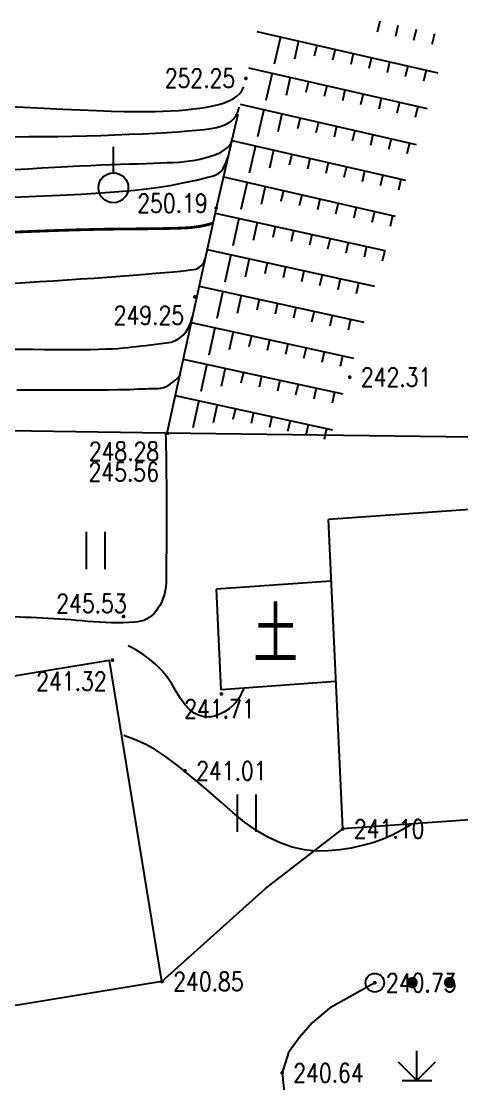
# Model space of a CAD drawing. Extents: x 453486 to 453811, y 3475287 to 3475420.
# Drawn here: x 453503.74 to 453515.54, y 3475391.63 to 3475420.11 of the extents above; entities that cross this region are included whole.
import ezdxf
from ezdxf.enums import TextEntityAlignment as Align

# ---------------------------------------------------------------- set-up
doc = ezdxf.new("R2010")
doc.units = 0
doc.header["$MEASUREMENT"] = 0
doc.layers.add('DX', color=9, linetype='Continuous')
doc.layers.add('GCD', color=9, linetype='Continuous')
doc.styles.add('HZ', font='rs.shx', dxfattribs={"width": 0.8, "bigfont": 'hztxt.shx'})

# ---------------------------------------------------------------- blocks, each defined once
blk = doc.blocks.new('GC200')
at = {"linetype": 'Continuous', "const_width": 0.2, "flags": 128}
blk.add_lwpolyline([(-0.1, 0, 1), (0.1, 0, 1)], format="xyb", close=True, dxfattribs=at)
blk = doc.blocks.new('gc124')
for p, q in [((0, 0), (0, 1.6)), ((-1, 1), (0, 0)), ((0, 0), (1, 1)), ((-0.8, 0), (0.8, 0))]:
    blk.add_line(p, q)
blk = doc.blocks.new('gc125')
blk.add_line((0, 0.8), (0, 2.2))
blk.add_circle((0, 0), 0.8)
blk = doc.blocks.new('gc170')
at = {"linetype": 'Continuous'}
blk.add_circle((0, 0), 0.5, dxfattribs=at)
blk = doc.blocks.new('gc253')
at = {"const_width": 0.3}
blk.add_lwpolyline([(-0.15, 0, 1), (0.15, 0, 1)], format="xyb", close=True, dxfattribs=at)
blk = doc.blocks.new('gc121')
for p, q in [((-0.5, -1), (-0.5, 1)), ((0.5, -1), (0.5, 1))]:
    blk.add_line(p, q)

msp = doc.modelspace()

# ---------------------------------------------------------------- linework, layer by layer
at = {"layer": 'DX', "linetype": 'Continuous'}
for p, q in [((453513.346, 3475420.105), (453513.279, 3475419.813)), ((453513.346, 3475420.105), (453513.279, 3475419.813)), ((453510.052, 3475419.834), (453514.9, 3475418.723)), ((453510.052, 3475419.834), (453514.9, 3475418.723)), ((453513.833, 3475419.994), (453513.766, 3475419.701)), ((453513.833, 3475419.994), (453513.766, 3475419.701)), ((453514.32, 3475419.882), (453514.253, 3475419.59)), ((453514.32, 3475419.882), (453514.253, 3475419.59)), ((453514.808, 3475419.77), (453514.741, 3475419.478)), ((453514.808, 3475419.77), (453514.741, 3475419.478)), ((453510.686, 3475419.689), (453510.518, 3475418.958)), ((453510.686, 3475419.689), (453510.518, 3475418.958)), ((453511.173, 3475419.577), (453511.061, 3475419.09)), ((453511.173, 3475419.577), (453511.061, 3475419.09)), ((453511.66, 3475419.466), (453511.593, 3475419.173)), ((453511.66, 3475419.466), (453511.593, 3475419.173)), ((453512.148, 3475419.354), (453512.081, 3475419.062)), ((453512.148, 3475419.354), (453512.081, 3475419.062)), ((453512.635, 3475419.242), (453512.568, 3475418.95)), ((453512.635, 3475419.242), (453512.568, 3475418.95)), ((453513.122, 3475419.131), (453513.055, 3475418.838)), ((453513.122, 3475419.131), (453513.055, 3475418.838)), ((453513.61, 3475419.019), (453513.543, 3475418.727)), ((453513.61, 3475419.019), (453513.543, 3475418.727)), ((453514.097, 3475418.907), (453514.03, 3475418.615)), ((453514.097, 3475418.907), (453514.03, 3475418.615)), ((453509.829, 3475418.86), (453514.611, 3475417.764)), ((453509.829, 3475418.86), (453514.611, 3475417.764)), ((453510.462, 3475418.714), (453510.295, 3475417.983)), ((453510.462, 3475418.714), (453510.295, 3475417.983)), ((453510.949, 3475418.603), (453510.838, 3475418.115)), ((453510.949, 3475418.603), (453510.838, 3475418.115)), ((453514.584, 3475418.796), (453514.517, 3475418.503)), ((453514.584, 3475418.796), (453514.517, 3475418.503)), ((453511.437, 3475418.491), (453511.37, 3475418.199)), ((453511.437, 3475418.491), (453511.37, 3475418.199)), ((453511.924, 3475418.379), (453511.857, 3475418.087)), ((453511.924, 3475418.379), (453511.857, 3475418.087)), ((453512.412, 3475418.268), (453512.345, 3475417.975)), ((453512.412, 3475418.268), (453512.345, 3475417.975)), ((453512.899, 3475418.156), (453512.832, 3475417.864)), ((453512.899, 3475418.156), (453512.832, 3475417.864)), ((453513.386, 3475418.044), (453513.319, 3475417.752)), ((453513.386, 3475418.044), (453513.319, 3475417.752)), ((453509.605, 3475417.885), (453514.324, 3475416.804)), ((453509.605, 3475417.885), (453514.324, 3475416.804)), ((453510.239, 3475417.74), (453510.071, 3475417.009)), ((453510.239, 3475417.74), (453510.071, 3475417.009)), ((453513.874, 3475417.933), (453513.807, 3475417.64)), ((453513.874, 3475417.933), (453513.807, 3475417.64)), ((453514.361, 3475417.821), (453514.294, 3475417.528)), ((453514.361, 3475417.821), (453514.294, 3475417.528)), ((453510.726, 3475417.628), (453510.614, 3475417.141)), ((453510.726, 3475417.628), (453510.614, 3475417.141)), ((453511.213, 3475417.516), (453511.146, 3475417.224)), ((453511.213, 3475417.516), (453511.146, 3475417.224)), ((453511.701, 3475417.405), (453511.634, 3475417.112)), ((453511.701, 3475417.405), (453511.634, 3475417.112)), ((453512.188, 3475417.293), (453512.121, 3475417.001)), ((453512.188, 3475417.293), (453512.121, 3475417.001)), ((453512.676, 3475417.181), (453512.609, 3475416.889)), ((453512.676, 3475417.181), (453512.609, 3475416.889)), ((453509.382, 3475416.91), (453514.038, 3475415.843)), ((453509.382, 3475416.91), (453514.038, 3475415.843)), ((453513.163, 3475417.07), (453513.096, 3475416.777)), ((453513.163, 3475417.07), (453513.096, 3475416.777)), ((453513.65, 3475416.958), (453513.583, 3475416.665)), ((453513.65, 3475416.958), (453513.583, 3475416.665)), ((453510.015, 3475416.765), (453509.848, 3475416.034)), ((453510.015, 3475416.765), (453509.848, 3475416.034)), ((453510.503, 3475416.653), (453510.391, 3475416.166)), ((453510.503, 3475416.653), (453510.391, 3475416.166)), ((453514.138, 3475416.846), (453514.071, 3475416.554)), ((453514.138, 3475416.846), (453514.071, 3475416.554)), ((453510.99, 3475416.542), (453510.923, 3475416.249)), ((453510.99, 3475416.542), (453510.923, 3475416.249)), ((453511.477, 3475416.43), (453511.41, 3475416.137)), ((453511.477, 3475416.43), (453511.41, 3475416.137)), ((453511.965, 3475416.318), (453511.898, 3475416.026)), ((453511.965, 3475416.318), (453511.898, 3475416.026)), ((453512.452, 3475416.207), (453512.385, 3475415.914)), ((453512.452, 3475416.207), (453512.385, 3475415.914)), ((453512.94, 3475416.095), (453512.873, 3475415.802)), ((453512.94, 3475416.095), (453512.873, 3475415.802)), ((453509.158, 3475415.935), (453513.754, 3475414.882)), ((453509.158, 3475415.935), (453513.754, 3475414.882)), ((453509.792, 3475415.79), (453509.624, 3475415.059)), ((453509.792, 3475415.79), (453509.624, 3475415.059)), ((453513.427, 3475415.983), (453513.36, 3475415.691)), ((453513.427, 3475415.983), (453513.36, 3475415.691)), ((453513.914, 3475415.871), (453513.847, 3475415.579)), ((453513.914, 3475415.871), (453513.847, 3475415.579)), ((453510.279, 3475415.679), (453510.168, 3475415.191)), ((453510.279, 3475415.679), (453510.168, 3475415.191)), ((453510.767, 3475415.567), (453510.7, 3475415.274)), ((453510.767, 3475415.567), (453510.7, 3475415.274)), ((453511.254, 3475415.455), (453511.187, 3475415.163)), ((453511.254, 3475415.455), (453511.187, 3475415.163)), ((453511.741, 3475415.343), (453511.674, 3475415.051)), ((453511.741, 3475415.343), (453511.674, 3475415.051)), ((453512.229, 3475415.232), (453512.162, 3475414.939)), ((453512.229, 3475415.232), (453512.162, 3475414.939)), ((453508.936, 3475414.96), (453513.484, 3475413.964)), ((453508.936, 3475414.96), (453513.484, 3475413.964)), ((453512.716, 3475415.12), (453512.649, 3475414.828)), ((453512.716, 3475415.12), (453512.649, 3475414.828)), ((453513.204, 3475415.008), (453513.137, 3475414.716)), ((453513.204, 3475415.008), (453513.137, 3475414.716)), ((453513.691, 3475414.897), (453513.624, 3475414.604)), ((453513.691, 3475414.897), (453513.624, 3475414.604)), ((453509.571, 3475414.821), (453509.411, 3475414.089)), ((453509.571, 3475414.821), (453509.411, 3475414.089)), ((453510.06, 3475414.714), (453509.953, 3475414.226)), ((453510.06, 3475414.714), (453509.953, 3475414.226)), ((453510.548, 3475414.607), (453510.484, 3475414.314)), ((453510.548, 3475414.607), (453510.484, 3475414.314)), ((453511.036, 3475414.5), (453510.972, 3475414.207)), ((453511.036, 3475414.5), (453510.972, 3475414.207)), ((453511.525, 3475414.393), (453511.461, 3475414.1)), ((453511.525, 3475414.393), (453511.461, 3475414.1)), ((453512.013, 3475414.286), (453511.949, 3475413.993)), ((453512.013, 3475414.286), (453511.949, 3475413.993)), ((453512.502, 3475414.179), (453512.438, 3475413.886)), ((453512.502, 3475414.179), (453512.438, 3475413.886)), ((453512.99, 3475414.072), (453512.926, 3475413.779)), ((453512.99, 3475414.072), (453512.926, 3475413.779)), ((453508.722, 3475413.984), (453513.202, 3475413.002)), ((453508.722, 3475413.984), (453513.202, 3475413.002)), ((453509.357, 3475413.845), (453509.197, 3475413.112)), ((453509.357, 3475413.845), (453509.197, 3475413.112)), ((453513.479, 3475413.965), (453513.414, 3475413.672)), ((453513.479, 3475413.965), (453513.414, 3475413.672)), ((453509.846, 3475413.737), (453509.739, 3475413.249)), ((453509.846, 3475413.737), (453509.739, 3475413.249)), ((453510.334, 3475413.63), (453510.27, 3475413.337)), ((453510.334, 3475413.63), (453510.27, 3475413.337)), ((453510.822, 3475413.523), (453510.758, 3475413.23)), ((453510.822, 3475413.523), (453510.758, 3475413.23)), ((453511.311, 3475413.416), (453511.247, 3475413.123)), ((453511.311, 3475413.416), (453511.247, 3475413.123)), ((453511.799, 3475413.309), (453511.735, 3475413.016)), ((453511.799, 3475413.309), (453511.735, 3475413.016)), ((453512.288, 3475413.202), (453512.223, 3475412.909)), ((453512.288, 3475413.202), (453512.223, 3475412.909)), ((453508.508, 3475413.007), (453512.92, 3475412.04)), ((453508.508, 3475413.007), (453512.92, 3475412.04)), ((453512.776, 3475413.095), (453512.712, 3475412.802)), ((453512.776, 3475413.095), (453512.712, 3475412.802)), ((453509.143, 3475412.868), (453508.983, 3475412.135)), ((453509.143, 3475412.868), (453508.983, 3475412.135)), ((453509.632, 3475412.761), (453509.525, 3475412.272)), ((453509.632, 3475412.761), (453509.525, 3475412.272)), ((453510.12, 3475412.654), (453510.056, 3475412.361)), ((453510.12, 3475412.654), (453510.056, 3475412.361)), ((453510.608, 3475412.547), (453510.544, 3475412.254)), ((453510.608, 3475412.547), (453510.544, 3475412.254)), ((453511.097, 3475412.44), (453511.033, 3475412.147)), ((453511.097, 3475412.44), (453511.033, 3475412.147)), ((453511.585, 3475412.333), (453511.521, 3475412.04)), ((453511.585, 3475412.333), (453511.521, 3475412.04)), ((453512.074, 3475412.226), (453512.009, 3475411.933)), ((453512.074, 3475412.226), (453512.009, 3475411.933)), ((453512.562, 3475412.119), (453512.498, 3475411.826)), ((453512.562, 3475412.119), (453512.498, 3475411.826)), ((453508.294, 3475412.03), (453512.638, 3475411.078)), ((453508.294, 3475412.03), (453512.638, 3475411.078)), ((453508.929, 3475411.891), (453508.769, 3475411.158)), ((453508.929, 3475411.891), (453508.769, 3475411.158)), ((453509.418, 3475411.784), (453509.311, 3475411.295)), ((453509.418, 3475411.784), (453509.311, 3475411.295)), ((453509.906, 3475411.677), (453509.842, 3475411.384)), ((453509.906, 3475411.677), (453509.842, 3475411.384)), ((453510.394, 3475411.57), (453510.33, 3475411.277)), ((453510.394, 3475411.57), (453510.33, 3475411.277)), ((453510.883, 3475411.463), (453510.819, 3475411.17)), ((453510.883, 3475411.463), (453510.819, 3475411.17)), ((453511.371, 3475411.356), (453511.307, 3475411.063)), ((453511.371, 3475411.356), (453511.307, 3475411.063)), ((453511.86, 3475411.249), (453511.795, 3475410.956)), ((453511.86, 3475411.249), (453511.795, 3475410.956)), ((453508.08, 3475411.053), (453512.357, 3475410.116)), ((453508.08, 3475411.053), (453512.357, 3475410.116)), ((453508.715, 3475410.914), (453508.555, 3475410.181)), ((453508.715, 3475410.914), (453508.555, 3475410.181)), ((453512.348, 3475411.142), (453512.284, 3475410.849)), ((453512.348, 3475411.142), (453512.284, 3475410.849)), ((453509.204, 3475410.807), (453509.097, 3475410.319)), ((453509.204, 3475410.807), (453509.097, 3475410.319)), ((453509.692, 3475410.7), (453509.628, 3475410.407)), ((453509.692, 3475410.7), (453509.628, 3475410.407)), ((453510.18, 3475410.593), (453510.116, 3475410.3)), ((453510.18, 3475410.593), (453510.116, 3475410.3)), ((453510.669, 3475410.486), (453510.605, 3475410.193)), ((453510.669, 3475410.486), (453510.605, 3475410.193)), ((453511.157, 3475410.379), (453511.093, 3475410.086)), ((453511.157, 3475410.379), (453511.093, 3475410.086)), ((453507.866, 3475410.076), (453512.077, 3475409.154)), ((453507.866, 3475410.076), (453512.077, 3475409.154)), ((453511.646, 3475410.272), (453511.581, 3475409.979)), ((453511.646, 3475410.272), (453511.581, 3475409.979)), ((453512.134, 3475410.165), (453512.07, 3475409.872)), ((453512.134, 3475410.165), (453512.07, 3475409.872)), ((453508.501, 3475409.937), (453508.341, 3475409.205)), ((453508.501, 3475409.937), (453508.341, 3475409.205)), ((453508.99, 3475409.83), (453508.883, 3475409.342)), ((453508.99, 3475409.83), (453508.883, 3475409.342)), ((453509.478, 3475409.723), (453509.414, 3475409.43)), ((453509.478, 3475409.723), (453509.414, 3475409.43)), ((453509.966, 3475409.616), (453509.902, 3475409.323)), ((453509.966, 3475409.616), (453509.902, 3475409.323)), ((453510.455, 3475409.509), (453510.391, 3475409.216)), ((453510.455, 3475409.509), (453510.391, 3475409.216)), ((453510.943, 3475409.402), (453510.879, 3475409.109)), ((453510.943, 3475409.402), (453510.879, 3475409.109)), ((453511.432, 3475409.295), (453511.367, 3475409.002)), ((453511.432, 3475409.295), (453511.367, 3475409.002)), ((453511.92, 3475409.188), (453511.856, 3475408.895)), ((453511.92, 3475409.188), (453511.856, 3475408.895))]:
    msp.add_line(p, q, dxfattribs=at)
at = {"layer": 'DX', "linetype": 'Continuous', "flags": 128}
for points in [[(453503.274, 3475417.83), (453503.814, 3475417.802), (453504.346, 3475417.775), (453504.855, 3475417.75), (453505.325, 3475417.73), (453505.757, 3475417.713), (453506.15, 3475417.7), (453506.504, 3475417.691), (453506.819, 3475417.686), (453507.095, 3475417.685), (453507.333, 3475417.687), (453507.548, 3475417.693), (453507.757, 3475417.703), (453507.96, 3475417.716), (453508.156, 3475417.733), (453508.346, 3475417.754), (453508.529, 3475417.778), (453508.706, 3475417.805), (453508.876, 3475417.836), (453509.036, 3475417.873), (453509.18, 3475417.917), (453509.307, 3475417.969), (453509.419, 3475418.029), (453509.515, 3475418.096), (453509.595, 3475418.171), (453509.659, 3475418.254), (453509.708, 3475418.344)], [(453503.274, 3475417.83), (453503.814, 3475417.802), (453504.346, 3475417.775), (453504.855, 3475417.75), (453505.325, 3475417.73), (453505.757, 3475417.713), (453506.15, 3475417.7), (453506.504, 3475417.691), (453506.819, 3475417.686), (453507.095, 3475417.685), (453507.333, 3475417.687), (453507.548, 3475417.693), (453507.757, 3475417.703), (453507.96, 3475417.716), (453508.156, 3475417.733), (453508.346, 3475417.754), (453508.529, 3475417.778), (453508.706, 3475417.805), (453508.876, 3475417.836), (453509.036, 3475417.873), (453509.18, 3475417.917), (453509.307, 3475417.969), (453509.419, 3475418.029), (453509.515, 3475418.096), (453509.595, 3475418.171), (453509.659, 3475418.254), (453509.708, 3475418.344)], [(453503.547, 3475416.128), (453503.93, 3475416.152), (453504.296, 3475416.175), (453504.646, 3475416.195), (453504.979, 3475416.213), (453505.296, 3475416.229), (453505.597, 3475416.242), (453505.881, 3475416.254), (453506.149, 3475416.263), (453506.402, 3475416.272), (453506.643, 3475416.28), (453506.87, 3475416.287), (453507.085, 3475416.295), (453507.287, 3475416.303), (453507.475, 3475416.31), (453507.652, 3475416.317), (453507.815, 3475416.324), (453507.969, 3475416.333), (453508.118, 3475416.347), (453508.262, 3475416.364), (453508.401, 3475416.386), (453508.535, 3475416.412), (453508.663, 3475416.443), (453508.787, 3475416.478), (453508.905, 3475416.517), (453509.014, 3475416.56), (453509.11, 3475416.607), (453509.191, 3475416.657), (453509.259, 3475416.712), (453509.314, 3475416.77), (453509.355, 3475416.832), (453509.382, 3475416.897), (453509.395, 3475416.967)], [(453503.547, 3475416.128), (453503.93, 3475416.152), (453504.296, 3475416.175), (453504.646, 3475416.195), (453504.979, 3475416.213), (453505.296, 3475416.229), (453505.597, 3475416.242), (453505.881, 3475416.254), (453506.149, 3475416.263), (453506.402, 3475416.272), (453506.643, 3475416.28), (453506.87, 3475416.287), (453507.085, 3475416.295), (453507.287, 3475416.303), (453507.475, 3475416.31), (453507.652, 3475416.317), (453507.815, 3475416.324), (453507.969, 3475416.333), (453508.118, 3475416.347), (453508.262, 3475416.364), (453508.401, 3475416.386), (453508.535, 3475416.412), (453508.663, 3475416.443), (453508.787, 3475416.478), (453508.905, 3475416.517), (453509.014, 3475416.56), (453509.11, 3475416.607), (453509.191, 3475416.657), (453509.259, 3475416.712), (453509.314, 3475416.77), (453509.355, 3475416.832), (453509.382, 3475416.897), (453509.395, 3475416.967)], [(453503.531, 3475415.39), (453504.154, 3475415.416), (453504.777, 3475415.442), (453505.351, 3475415.472), (453505.877, 3475415.505), (453506.355, 3475415.54), (453506.784, 3475415.579), (453507.166, 3475415.622), (453507.498, 3475415.667), (453507.783, 3475415.715), (453508.029, 3475415.764), (453508.249, 3475415.809), (453508.441, 3475415.85), (453508.606, 3475415.888), (453508.744, 3475415.923), (453508.855, 3475415.954), (453508.939, 3475415.982), (453508.995, 3475416.006), (453509.037, 3475416.032), (453509.076, 3475416.067), (453509.113, 3475416.109), (453509.148, 3475416.16), (453509.18, 3475416.218), (453509.21, 3475416.285), (453509.238, 3475416.359), (453509.264, 3475416.441)], [(453503.531, 3475415.39), (453504.154, 3475415.416), (453504.777, 3475415.442), (453505.351, 3475415.472), (453505.877, 3475415.505), (453506.355, 3475415.54), (453506.784, 3475415.579), (453507.166, 3475415.622), (453507.498, 3475415.667), (453507.783, 3475415.715), (453508.029, 3475415.764), (453508.249, 3475415.809), (453508.441, 3475415.85), (453508.606, 3475415.888), (453508.744, 3475415.923), (453508.855, 3475415.954), (453508.939, 3475415.982), (453508.995, 3475416.006), (453509.037, 3475416.032), (453509.076, 3475416.067), (453509.113, 3475416.109), (453509.148, 3475416.16), (453509.18, 3475416.218), (453509.21, 3475416.285), (453509.238, 3475416.359), (453509.264, 3475416.441)], [(453503.466, 3475413.08), (453503.852, 3475413.104), (453504.23, 3475413.127), (453504.604, 3475413.15), (453504.972, 3475413.174), (453505.335, 3475413.198), (453505.693, 3475413.223), (453506.046, 3475413.249), (453506.394, 3475413.275), (453506.737, 3475413.302), (453507.06, 3475413.328), (453507.348, 3475413.352), (453507.602, 3475413.374), (453507.822, 3475413.394), (453508.007, 3475413.412), (453508.157, 3475413.427), (453508.273, 3475413.44), (453508.355, 3475413.452), (453508.416, 3475413.465), (453508.471, 3475413.486), (453508.52, 3475413.513), (453508.563, 3475413.547), (453508.6, 3475413.588), (453508.631, 3475413.636), (453508.656, 3475413.691), (453508.675, 3475413.753)], [(453503.466, 3475413.08), (453503.852, 3475413.104), (453504.23, 3475413.127), (453504.604, 3475413.15), (453504.972, 3475413.174), (453505.335, 3475413.198), (453505.693, 3475413.223), (453506.046, 3475413.249), (453506.394, 3475413.275), (453506.737, 3475413.302), (453507.06, 3475413.328), (453507.348, 3475413.352), (453507.602, 3475413.374), (453507.822, 3475413.394), (453508.007, 3475413.412), (453508.157, 3475413.427), (453508.273, 3475413.44), (453508.355, 3475413.452), (453508.416, 3475413.465), (453508.471, 3475413.486), (453508.52, 3475413.513), (453508.563, 3475413.547), (453508.6, 3475413.588), (453508.631, 3475413.636), (453508.656, 3475413.691), (453508.675, 3475413.753)], [(453503.462, 3475411.319), (453503.768, 3475411.316), (453504.063, 3475411.313), (453504.348, 3475411.311), (453504.623, 3475411.309), (453504.887, 3475411.308), (453505.141, 3475411.308), (453505.382, 3475411.309), (453505.605, 3475411.312), (453505.812, 3475411.316), (453506.003, 3475411.322), (453506.176, 3475411.33), (453506.333, 3475411.339), (453506.473, 3475411.35), (453506.596, 3475411.362), (453506.713, 3475411.376), (453506.833, 3475411.39), (453506.956, 3475411.404), (453507.083, 3475411.419), (453507.213, 3475411.434), (453507.346, 3475411.45), (453507.483, 3475411.467), (453507.623, 3475411.483), (453507.757, 3475411.509), (453507.879, 3475411.553), (453507.986, 3475411.614), (453508.081, 3475411.693), (453508.162, 3475411.79), (453508.229, 3475411.904), (453508.283, 3475412.037), (453508.323, 3475412.187)], [(453503.462, 3475411.319), (453503.768, 3475411.316), (453504.063, 3475411.313), (453504.348, 3475411.311), (453504.623, 3475411.309), (453504.887, 3475411.308), (453505.141, 3475411.308), (453505.382, 3475411.309), (453505.605, 3475411.312), (453505.812, 3475411.316), (453506.003, 3475411.322), (453506.176, 3475411.33), (453506.333, 3475411.339), (453506.473, 3475411.35), (453506.596, 3475411.362), (453506.713, 3475411.376), (453506.833, 3475411.39), (453506.956, 3475411.404), (453507.083, 3475411.419), (453507.213, 3475411.434), (453507.346, 3475411.45), (453507.483, 3475411.467), (453507.623, 3475411.483), (453507.757, 3475411.509), (453507.879, 3475411.553), (453507.986, 3475411.614), (453508.081, 3475411.693), (453508.162, 3475411.79), (453508.229, 3475411.904), (453508.283, 3475412.037), (453508.323, 3475412.187)], [(453503.622, 3475410.223), (453504.144, 3475410.223), (453504.63, 3475410.223), (453505.067, 3475410.223), (453505.455, 3475410.224), (453505.793, 3475410.226), (453506.081, 3475410.228), (453506.32, 3475410.232), (453506.509, 3475410.236), (453506.649, 3475410.24), (453506.761, 3475410.245), (453506.869, 3475410.25), (453506.971, 3475410.254), (453507.067, 3475410.257), (453507.159, 3475410.26), (453507.245, 3475410.262), (453507.326, 3475410.264), (453507.402, 3475410.266), (453507.475, 3475410.272), (453507.55, 3475410.29), (453507.625, 3475410.32), (453507.701, 3475410.361), (453507.778, 3475410.413), (453507.855, 3475410.476), (453507.933, 3475410.551), (453508.013, 3475410.637)], [(453503.622, 3475410.223), (453504.144, 3475410.223), (453504.63, 3475410.223), (453505.067, 3475410.223), (453505.455, 3475410.224), (453505.793, 3475410.226), (453506.081, 3475410.228), (453506.32, 3475410.232), (453506.509, 3475410.236), (453506.649, 3475410.24), (453506.761, 3475410.245), (453506.869, 3475410.25), (453506.971, 3475410.254), (453507.067, 3475410.257), (453507.159, 3475410.26), (453507.245, 3475410.262), (453507.326, 3475410.264), (453507.402, 3475410.266), (453507.475, 3475410.272), (453507.55, 3475410.29), (453507.625, 3475410.32), (453507.701, 3475410.361), (453507.778, 3475410.413), (453507.855, 3475410.476), (453507.933, 3475410.551), (453508.013, 3475410.637)], [(453509.101, 3475402.19), (453508.976, 3475404.886)], [(453509.101, 3475402.19), (453508.976, 3475404.886)], [(453509.702, 3475402.236), (453509.645, 3475402.096), (453509.577, 3475401.97), (453509.497, 3475401.856), (453509.405, 3475401.756), (453509.301, 3475401.668), (453509.186, 3475401.594), (453509.059, 3475401.533), (453508.921, 3475401.484), (453508.779, 3475401.458), (453508.641, 3475401.462), (453508.506, 3475401.498), (453508.376, 3475401.565), (453508.25, 3475401.663), (453508.128, 3475401.792), (453508.01, 3475401.953), (453507.896, 3475402.144), (453507.778, 3475402.344), (453507.648, 3475402.531), (453507.506, 3475402.704), (453507.351, 3475402.864), (453507.183, 3475403.01), (453507.004, 3475403.143), (453506.812, 3475403.262), (453506.608, 3475403.368)], [(453509.702, 3475402.236), (453509.645, 3475402.096), (453509.577, 3475401.97), (453509.497, 3475401.856), (453509.405, 3475401.756), (453509.301, 3475401.668), (453509.186, 3475401.594), (453509.059, 3475401.533), (453508.921, 3475401.484), (453508.779, 3475401.458), (453508.641, 3475401.462), (453508.506, 3475401.498), (453508.376, 3475401.565), (453508.25, 3475401.663), (453508.128, 3475401.792), (453508.01, 3475401.953), (453507.896, 3475402.144), (453507.778, 3475402.344), (453507.648, 3475402.531), (453507.506, 3475402.704), (453507.351, 3475402.864), (453507.183, 3475403.01), (453507.004, 3475403.143), (453506.812, 3475403.262), (453506.608, 3475403.368)], [(453514.19, 3475398.577), (453513.949, 3475398.431), (453513.697, 3475398.301), (453513.434, 3475398.187), (453513.161, 3475398.091), (453512.877, 3475398.011), (453512.583, 3475397.947), (453512.278, 3475397.9), (453511.962, 3475397.87), (453511.641, 3475397.866), (453511.321, 3475397.901), (453511.001, 3475397.973), (453510.682, 3475398.083), (453510.363, 3475398.231), (453510.045, 3475398.417), (453509.727, 3475398.64), (453509.41, 3475398.901), (453509.104, 3475399.17), (453508.821, 3475399.415), (453508.562, 3475399.637), (453508.325, 3475399.836), (453508.111, 3475400.012), (453507.92, 3475400.164), (453507.752, 3475400.293), (453507.607, 3475400.399), (453507.473, 3475400.491), (453507.338, 3475400.576), (453507.2, 3475400.656), (453507.061, 3475400.729), (453506.921, 3475400.797), (453506.779, 3475400.859), (453506.635, 3475400.914), (453506.49, 3475400.964)], [(453514.19, 3475398.577), (453513.949, 3475398.431), (453513.697, 3475398.301), (453513.434, 3475398.187), (453513.161, 3475398.091), (453512.877, 3475398.011), (453512.583, 3475397.947), (453512.278, 3475397.9), (453511.962, 3475397.87), (453511.641, 3475397.866), (453511.321, 3475397.901), (453511.001, 3475397.973), (453510.682, 3475398.083), (453510.363, 3475398.231), (453510.045, 3475398.417), (453509.727, 3475398.64), (453509.41, 3475398.901), (453509.104, 3475399.17), (453508.821, 3475399.415), (453508.562, 3475399.637), (453508.325, 3475399.836), (453508.111, 3475400.012), (453507.92, 3475400.164), (453507.752, 3475400.293), (453507.607, 3475400.399), (453507.473, 3475400.491), (453507.338, 3475400.576), (453507.2, 3475400.656), (453507.061, 3475400.729), (453506.921, 3475400.797), (453506.779, 3475400.859), (453506.635, 3475400.914), (453506.49, 3475400.964)]]:
    msp.add_lwpolyline(points, dxfattribs=at)
at = {"layer": 'DX', "linetype": 'Continuous'}
for points in [[(453503.561, 3475417.012), (453503.949, 3475417.013), (453504.335, 3475417.016), (453504.721, 3475417.021), (453505.105, 3475417.028), (453505.489, 3475417.036), (453505.871, 3475417.047), (453506.252, 3475417.06), (453506.633, 3475417.075), (453506.999, 3475417.092), (453507.339, 3475417.109), (453507.653, 3475417.127), (453507.94, 3475417.146), (453508.202, 3475417.166), (453508.436, 3475417.186), (453508.645, 3475417.207), (453508.827, 3475417.23), (453508.986, 3475417.258), (453509.127, 3475417.3), (453509.25, 3475417.353), (453509.353, 3475417.419), (453509.438, 3475417.498), (453509.504, 3475417.589), (453509.551, 3475417.692), (453509.58, 3475417.808)], [(453503.561, 3475417.012), (453503.949, 3475417.013), (453504.335, 3475417.016), (453504.721, 3475417.021), (453505.105, 3475417.028), (453505.489, 3475417.036), (453505.871, 3475417.047), (453506.252, 3475417.06), (453506.633, 3475417.075), (453506.999, 3475417.092), (453507.339, 3475417.109), (453507.653, 3475417.127), (453507.94, 3475417.146), (453508.202, 3475417.166), (453508.436, 3475417.186), (453508.645, 3475417.207), (453508.827, 3475417.23), (453508.986, 3475417.258), (453509.127, 3475417.3), (453509.25, 3475417.353), (453509.353, 3475417.419), (453509.438, 3475417.498), (453509.504, 3475417.589), (453509.551, 3475417.692), (453509.58, 3475417.808)], [(453520.601, 3475408.934), (453516.482, 3475408.951), (453507.588, 3475409.068), (453496.859, 3475409.224), (453495.838, 3475409.337), (453494.852, 3475411.284), (453493.72, 3475413.791), (453493.099, 3475415.588), (453493.288, 3475417.615)], [(453520.601, 3475408.934), (453516.482, 3475408.951), (453507.588, 3475409.068), (453496.859, 3475409.224), (453495.838, 3475409.337), (453494.852, 3475411.284), (453493.72, 3475413.791), (453493.099, 3475415.588), (453493.288, 3475417.615)], [(453509.543, 3475417.615), (453508.966, 3475415.096), (453507.652, 3475409.099)], [(453509.543, 3475417.615), (453508.966, 3475415.096), (453507.652, 3475409.099)]]:
    msp.add_lwpolyline(points, dxfattribs=at)
at = {"layer": 'DX', "linetype": 'Continuous', "const_width": 0.075, "flags": 128}
msp.add_lwpolyline([(453503.332, 3475414.445), (453503.873, 3475414.467), (453504.379, 3475414.487), (453504.851, 3475414.503), (453505.288, 3475414.516), (453505.69, 3475414.526), (453506.058, 3475414.533), (453506.391, 3475414.537), (453506.693, 3475414.539), (453506.97, 3475414.542), (453507.221, 3475414.545), (453507.446, 3475414.548), (453507.645, 3475414.551), (453507.818, 3475414.555), (453507.965, 3475414.559), (453508.086, 3475414.564), (453508.193, 3475414.57), (453508.297, 3475414.578), (453508.398, 3475414.59), (453508.496, 3475414.604), (453508.592, 3475414.621), (453508.684, 3475414.641), (453508.774, 3475414.664), (453508.861, 3475414.69)], dxfattribs=at)
msp.add_lwpolyline([(453503.332, 3475414.445), (453503.873, 3475414.467), (453504.379, 3475414.487), (453504.851, 3475414.503), (453505.288, 3475414.516), (453505.69, 3475414.526), (453506.058, 3475414.533), (453506.391, 3475414.537), (453506.693, 3475414.539), (453506.97, 3475414.542), (453507.221, 3475414.545), (453507.446, 3475414.548), (453507.645, 3475414.551), (453507.818, 3475414.555), (453507.965, 3475414.559), (453508.086, 3475414.564), (453508.193, 3475414.57), (453508.297, 3475414.578), (453508.398, 3475414.59), (453508.496, 3475414.604), (453508.592, 3475414.621), (453508.684, 3475414.641), (453508.774, 3475414.664), (453508.861, 3475414.69)], dxfattribs=at)
at = {"layer": 'DX', "linetype": 'Continuous', "flags": 128}
msp.add_lwpolyline([(453507.611, 3475409.064, -0.00329), (453507.633, 3475407.556, -0.003706), (453507.633, 3475406.217, -0.000928), (453507.625, 3475405.329, -0.002987), (453507.621, 3475405.054, -0.163245), (453507.345, 3475404.288, -0.214581), (453506.785, 3475403.998, -0.036691), (453505.526, 3475404.021, 0.019005), (453503.101, 3475404.15, 0.000723), (453500.485, 3475404.187, 0.000519), (453496.841, 3475404.228, 0.012778), (453495.502, 3475404.208, 0.005516), (453492.406, 3475404.047)], format="xyb", dxfattribs=at)
msp.add_lwpolyline([(453507.611, 3475409.064, -0.00329), (453507.633, 3475407.556, -0.003706), (453507.633, 3475406.217, -0.000928), (453507.625, 3475405.329, -0.002987), (453507.621, 3475405.054, -0.163245), (453507.345, 3475404.288, -0.214581), (453506.785, 3475403.998, -0.036691), (453505.526, 3475404.021, 0.019005), (453503.101, 3475404.15, 0.000723), (453500.485, 3475404.187, 0.000519), (453496.841, 3475404.228, 0.012778), (453495.502, 3475404.208, 0.005516), (453492.406, 3475404.047)], format="xyb", dxfattribs=at)
for points, elevation in [([(453525.896, 3475407.739), (453511.97, 3475406.752)], 482.284), ([(453525.896, 3475407.739), (453511.97, 3475406.752)], 482.284), ([(453512.354, 3475398.46), (453511.97, 3475406.752)], 240.845), ([(453512.354, 3475398.46), (453511.97, 3475406.752)], 240.845), ([(453512.046, 3475405.103), (453508.976, 3475404.886)], 243.386), ([(453512.046, 3475405.103), (453508.976, 3475404.886)], 243.386), ([(453506.105, 3475402.97), (453497.172, 3475401.508)], 240.845), ([(453506.105, 3475402.97), (453497.172, 3475401.508)], 240.845), ([(453507.513, 3475394.369), (453506.105, 3475402.97)], 240.845), ([(453507.513, 3475394.369), (453506.105, 3475402.97)], 240.845), ([(453512.171, 3475402.408), (453509.101, 3475402.19)], 241.225), ([(453512.171, 3475402.408), (453509.101, 3475402.19)], 241.225), ([(453526.482, 3475399.461), (453512.354, 3475398.46)], 240.845), ([(453526.482, 3475399.461), (453512.354, 3475398.46)], 240.845), ([(453507.513, 3475394.369), (453510.284, 3475396.862), (453512.354, 3475398.46)], 240.845), ([(453507.513, 3475394.369), (453510.284, 3475396.862), (453512.354, 3475398.46)], 240.845), ([(453507.513, 3475394.369), (453498.58, 3475392.907)], 240.845), ([(453507.513, 3475394.369), (453498.58, 3475392.907)], 240.845), ([(453513.213, 3475394.338), (453512.002, 3475393.659), (453511.532, 3475393.266), (453511.532, 3475393.266), (453511.185, 3475392.865), (453510.9, 3475392.464), (453510.729, 3475391.92), (453510.951, 3475389.774), (453504.898, 3475388.744)], 240.728), ([(453513.213, 3475394.338), (453512.002, 3475393.659), (453511.532, 3475393.266), (453511.532, 3475393.266), (453511.185, 3475392.865), (453510.9, 3475392.464), (453510.729, 3475391.92), (453510.951, 3475389.774), (453504.898, 3475388.744)], 240.728)]:
    msp.add_lwpolyline(points, dxfattribs=dict(at, elevation=elevation))

# ---------------------------------------------------------------- block references
at = {"layer": 'DX', "linetype": 'Continuous'}
ref = msp.add_blockref('GC200', (453509.761, 3475418.574, 252.25), dxfattribs=dict(at, xscale=0.25, yscale=0.25, zscale=0.25))
ref.add_attrib('height', '252.25', dxfattribs={"layer": 'GCD', "linetype": 'Continuous', "height": 0.5, "style": 'HZ', "width": 0.8}).set_placement((453507.588, 3475418.577, 252.25), align=Align.MIDDLE_LEFT)
ref = msp.add_blockref('GC200', (453509.761, 3475418.574, 252.25), dxfattribs=dict(at, xscale=0.25, yscale=0.25, zscale=0.25))
ref.add_attrib('height', '252.25', dxfattribs={"layer": 'GCD', "linetype": 'Continuous', "height": 0.5, "style": 'HZ', "width": 0.8}).set_placement((453507.588, 3475418.577, 252.25), align=Align.MIDDLE_LEFT)
at = {"layer": 'DX', "linetype": 'Continuous', "xscale": 0.5, "yscale": 0.5}
for name, p in [('gc125', (453506.211, 3475415.643)), ('gc125', (453506.211, 3475415.643)), ('gc121', (453505.745, 3475405.925)), ('gc121', (453505.745, 3475405.925)), ('gc121', (453509.781, 3475398.882)), ('gc121', (453509.781, 3475398.882)), ('gc124', (453514.342, 3475391.713)), ('gc124', (453514.342, 3475391.713))]:
    msp.add_blockref(name, p, dxfattribs=at)
at = {"layer": 'DX', "linetype": 'Continuous'}
ref = msp.add_blockref('GC200', (453508.966, 3475415.096, 250.19), dxfattribs=dict(at, xscale=0.25, yscale=0.25, zscale=0.25))
ref.add_attrib('height', '250.19', dxfattribs={"layer": 'GCD', "linetype": 'Continuous', "height": 0.5, "style": 'HZ', "width": 0.8}).set_placement((453506.849, 3475415.228, 250.19), align=Align.MIDDLE_LEFT)
ref = msp.add_blockref('GC200', (453508.966, 3475415.096, 250.19), dxfattribs=dict(at, xscale=0.25, yscale=0.25, zscale=0.25))
ref.add_attrib('height', '250.19', dxfattribs={"layer": 'GCD', "linetype": 'Continuous', "height": 0.5, "style": 'HZ', "width": 0.8}).set_placement((453506.849, 3475415.228, 250.19), align=Align.MIDDLE_LEFT)
ref = msp.add_blockref('GC200', (453508.394, 3475412.718, 249.25), dxfattribs=dict(at, xscale=0.25, yscale=0.25, zscale=0.25))
ref.add_attrib('height', '249.25', dxfattribs={"layer": 'GCD', "linetype": 'Continuous', "height": 0.5, "style": 'HZ', "width": 0.8}).set_placement((453506.221, 3475412.224, 249.25), align=Align.MIDDLE_LEFT)
ref = msp.add_blockref('GC200', (453508.394, 3475412.718, 249.25), dxfattribs=dict(at, xscale=0.25, yscale=0.25, zscale=0.25))
ref.add_attrib('height', '249.25', dxfattribs={"layer": 'GCD', "linetype": 'Continuous', "height": 0.5, "style": 'HZ', "width": 0.8}).set_placement((453506.221, 3475412.224, 249.25), align=Align.MIDDLE_LEFT)
ref = msp.add_blockref('GC200', (453512.541, 3475410.567, 242.31), dxfattribs=dict(at, xscale=0.25, yscale=0.25, zscale=0.25))
ref.add_attrib('height', '242.31', dxfattribs={"layer": 'GCD', "linetype": 'Continuous', "height": 0.5, "style": 'HZ', "width": 0.8}).set_placement((453512.841, 3475410.567, 242.31), align=Align.MIDDLE_LEFT)
ref = msp.add_blockref('GC200', (453512.541, 3475410.567, 242.31), dxfattribs=dict(at, xscale=0.25, yscale=0.25, zscale=0.25))
ref.add_attrib('height', '242.31', dxfattribs={"layer": 'GCD', "linetype": 'Continuous', "height": 0.5, "style": 'HZ', "width": 0.8}).set_placement((453512.841, 3475410.567, 242.31), align=Align.MIDDLE_LEFT)
ref = msp.add_blockref('GC200', (453507.657, 3475409.067, 243.56), dxfattribs=dict(at, xscale=0.25, yscale=0.25, zscale=0.25))
ref.add_attrib('height', '245.56', dxfattribs={"layer": 'GCD', "linetype": 'Continuous', "height": 0.5, "style": 'HZ', "width": 0.8}).set_placement((453505.546, 3475408.026, 243.56), align=Align.MIDDLE_LEFT)
ref = msp.add_blockref('GC200', (453507.657, 3475409.067, 243.56), dxfattribs=dict(at, xscale=0.25, yscale=0.25, zscale=0.25))
ref.add_attrib('height', '245.56', dxfattribs={"layer": 'GCD', "linetype": 'Continuous', "height": 0.5, "style": 'HZ', "width": 0.8}).set_placement((453505.546, 3475408.026, 243.56), align=Align.MIDDLE_LEFT)
ref = msp.add_blockref('GC200', (453507.661, 3475409.064, 248.28), dxfattribs=dict(at, xscale=0.25, yscale=0.25, zscale=0.25))
ref.add_attrib('height', '248.28', dxfattribs={"layer": 'GCD', "linetype": 'Continuous', "height": 0.5, "style": 'HZ', "width": 0.8}).set_placement((453505.553, 3475408.579, 248.28), align=Align.MIDDLE_LEFT)
ref = msp.add_blockref('GC200', (453507.661, 3475409.064, 248.28), dxfattribs=dict(at, xscale=0.25, yscale=0.25, zscale=0.25))
ref.add_attrib('height', '248.28', dxfattribs={"layer": 'GCD', "linetype": 'Continuous', "height": 0.5, "style": 'HZ', "width": 0.8}).set_placement((453505.553, 3475408.579, 248.28), align=Align.MIDDLE_LEFT)
ref = msp.add_blockref('GC200', (453506.485, 3475404.152, 245.53), dxfattribs=dict(at, xscale=0.25, yscale=0.25, zscale=0.25))
ref.add_attrib('height', '245.53', dxfattribs={"layer": 'GCD', "linetype": 'Continuous', "height": 0.5, "style": 'HZ', "width": 0.8}).set_placement((453504.681, 3475404.502, 245.53), align=Align.MIDDLE_LEFT)
ref = msp.add_blockref('GC200', (453506.485, 3475404.152, 245.53), dxfattribs=dict(at, xscale=0.25, yscale=0.25, zscale=0.25))
ref.add_attrib('height', '245.53', dxfattribs={"layer": 'GCD', "linetype": 'Continuous', "height": 0.5, "style": 'HZ', "width": 0.8}).set_placement((453504.681, 3475404.502, 245.53), align=Align.MIDDLE_LEFT)
ref = msp.add_blockref('GC200', (453506.185, 3475402.983, 242.061), dxfattribs=dict(at, xscale=0.25, yscale=0.25, zscale=0.25))
ref.add_attrib('height', '241.32', dxfattribs={"layer": 'GCD', "linetype": 'Continuous', "height": 0.5, "style": 'HZ', "width": 0.8}).set_placement((453504.145, 3475402.417, 242.061), align=Align.MIDDLE_LEFT)
ref = msp.add_blockref('GC200', (453506.185, 3475402.983, 242.061), dxfattribs=dict(at, xscale=0.25, yscale=0.25, zscale=0.25))
ref.add_attrib('height', '241.32', dxfattribs={"layer": 'GCD', "linetype": 'Continuous', "height": 0.5, "style": 'HZ', "width": 0.8}).set_placement((453504.145, 3475402.417, 242.061), align=Align.MIDDLE_LEFT)
ref = msp.add_blockref('GC200', (453509.106, 3475402.077, 241.707), dxfattribs=dict(at, xscale=0.25, yscale=0.25, zscale=0.25))
ref.add_attrib('height', '241.71', dxfattribs={"layer": 'GCD', "linetype": 'Continuous', "height": 0.5, "style": 'HZ', "width": 0.8}).set_placement((453508.109, 3475401.68, 241.707), align=Align.MIDDLE_LEFT)
ref = msp.add_blockref('GC200', (453509.106, 3475402.077, 241.707), dxfattribs=dict(at, xscale=0.25, yscale=0.25, zscale=0.25))
ref.add_attrib('height', '241.71', dxfattribs={"layer": 'GCD', "linetype": 'Continuous', "height": 0.5, "style": 'HZ', "width": 0.8}).set_placement((453508.109, 3475401.68, 241.707), align=Align.MIDDLE_LEFT)
ref = msp.add_blockref('GC200', (453508.129, 3475400.015, 241.012), dxfattribs=dict(at, xscale=0.25, yscale=0.25, zscale=0.25))
ref.add_attrib('height', '241.01', dxfattribs={"layer": 'GCD', "linetype": 'Continuous', "height": 0.5, "style": 'HZ', "width": 0.8}).set_placement((453508.429, 3475400.015, 241.012), align=Align.MIDDLE_LEFT)
ref = msp.add_blockref('GC200', (453508.129, 3475400.015, 241.012), dxfattribs=dict(at, xscale=0.25, yscale=0.25, zscale=0.25))
ref.add_attrib('height', '241.01', dxfattribs={"layer": 'GCD', "linetype": 'Continuous', "height": 0.5, "style": 'HZ', "width": 0.8}).set_placement((453508.429, 3475400.015, 241.012), align=Align.MIDDLE_LEFT)
ref = msp.add_blockref('GC200', (453512.354, 3475398.46, 241.104), dxfattribs=dict(at, xscale=0.25, yscale=0.25, zscale=0.25))
ref.add_attrib('height', '241.10', dxfattribs={"layer": 'GCD', "linetype": 'Continuous', "height": 0.5, "style": 'HZ', "width": 0.8}).set_placement((453512.654, 3475398.46, 241.104), align=Align.MIDDLE_LEFT)
ref = msp.add_blockref('GC200', (453512.354, 3475398.46, 241.104), dxfattribs=dict(at, xscale=0.25, yscale=0.25, zscale=0.25))
ref.add_attrib('height', '241.10', dxfattribs={"layer": 'GCD', "linetype": 'Continuous', "height": 0.5, "style": 'HZ', "width": 0.8}).set_placement((453512.654, 3475398.46, 241.104), align=Align.MIDDLE_LEFT)
ref = msp.add_blockref('GC200', (453507.513, 3475394.369, 240.845), dxfattribs=dict(at, xscale=0.25, yscale=0.25, zscale=0.25))
ref.add_attrib('height', '240.85', dxfattribs={"layer": 'GCD', "linetype": 'Continuous', "height": 0.5, "style": 'HZ', "width": 0.8}).set_placement((453507.813, 3475394.369, 240.845), align=Align.MIDDLE_LEFT)
ref = msp.add_blockref('GC200', (453507.513, 3475394.369, 240.845), dxfattribs=dict(at, xscale=0.25, yscale=0.25, zscale=0.25))
ref.add_attrib('height', '240.85', dxfattribs={"layer": 'GCD', "linetype": 'Continuous', "height": 0.5, "style": 'HZ', "width": 0.8}).set_placement((453507.813, 3475394.369, 240.845), align=Align.MIDDLE_LEFT)
at = {"layer": 'DX', "linetype": 'Continuous', "xscale": 0.5000000000038444, "yscale": 0.5, "rotation": 0.1017234481304158}
for name, p in [('gc170', (453513.213, 3475394.338)), ('gc170', (453513.213, 3475394.338)), ('gc253', (453514.213, 3475394.34)), ('gc253', (453514.213, 3475394.34)), ('gc253', (453515.213, 3475394.342)), ('gc253', (453515.213, 3475394.342))]:
    msp.add_blockref(name, p, dxfattribs=at)
at = {"layer": 'DX', "linetype": 'Continuous'}
ref = msp.add_blockref('GC200', (453513.213, 3475394.338, 240.728), dxfattribs=dict(at, xscale=0.25, yscale=0.25, zscale=0.25))
ref.add_attrib('height', '240.73', dxfattribs={"layer": 'GCD', "linetype": 'Continuous', "height": 0.5, "style": 'HZ', "width": 0.8}).set_placement((453513.513, 3475394.338, 240.728), align=Align.MIDDLE_LEFT)
ref = msp.add_blockref('GC200', (453513.213, 3475394.338, 240.728), dxfattribs=dict(at, xscale=0.25, yscale=0.25, zscale=0.25))
ref.add_attrib('height', '240.73', dxfattribs={"layer": 'GCD', "linetype": 'Continuous', "height": 0.5, "style": 'HZ', "width": 0.8}).set_placement((453513.513, 3475394.338, 240.728), align=Align.MIDDLE_LEFT)
ref = msp.add_blockref('GC200', (453510.729, 3475391.92, 240.636), dxfattribs=dict(at, xscale=0.25, yscale=0.25, zscale=0.25))
ref.add_attrib('height', '240.64', dxfattribs={"layer": 'GCD', "linetype": 'Continuous', "height": 0.5, "style": 'HZ', "width": 0.8}).set_placement((453511.029, 3475391.92, 240.636), align=Align.MIDDLE_LEFT)
ref = msp.add_blockref('GC200', (453510.729, 3475391.92, 240.636), dxfattribs=dict(at, xscale=0.25, yscale=0.25, zscale=0.25))
ref.add_attrib('height', '240.64', dxfattribs={"layer": 'GCD', "linetype": 'Continuous', "height": 0.5, "style": 'HZ', "width": 0.8}).set_placement((453511.029, 3475391.92, 240.636), align=Align.MIDDLE_LEFT)

# ---------------------------------------------------------------- texts
at = {"layer": 'DX', "linetype": 'Continuous', "style": 'HZ', "width": 0.8}
msp.add_text('土', height=1.5, dxfattribs=at).set_placement((453510.557, 3475403.73), align=Align.MIDDLE)
msp.add_text('土', height=1.5, dxfattribs=at).set_placement((453510.557, 3475403.73), align=Align.MIDDLE)

doc.saveas('drawing.dxf')
